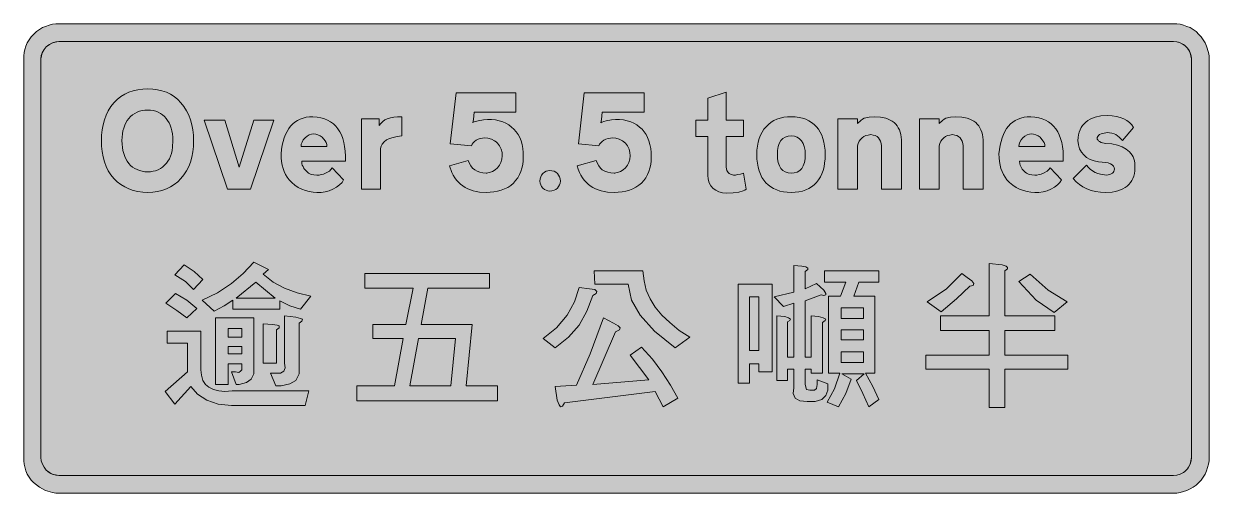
# Model space of a CAD drawing. Header units: metres. Extents: x 17 to 553, y 31 to 243.
import ezdxf

# ---------------------------------------------------------------- set-up
doc = ezdxf.new("R2010")
doc.units = ezdxf.units.M
for name, color, linetype, true_color in [('FILL_BLACK_000000', 7, 'Continuous', 0x000000), ('FILL_WHITE_FFFFFF', 7, 'Continuous', 0xffffff), ('STROKE_BLACK_000000', 7, 'Continuous', 0x000000)]:
    doc.layers.add(name, color=color, linetype=linetype, true_color=true_color)

msp = doc.modelspace()

# ---------------------------------------------------------------- hatches: boundary and pattern name
at = {"layer": 'FILL_BLACK_000000', "true_color": 0x000000}
h = msp.add_hatch(color=7, dxfattribs=at)
h.dxf.hatch_style = 1
h.paths.add_polyline_path([(539.49, 242.92), (540.96, 242.55), (542.49, 241.98), (544.01, 241.42), (545.42, 240.63), (546.71, 239.62), (547.89, 238.38), (548.96, 237.2), (549.92, 235.9), (550.76, 234.5), (551.49, 232.98), (552.32, 230.13), (552.59, 228.68), (552.69, 227.28), (552.69, 47.28), (552.59, 45.75), (552.32, 44.28), (551.49, 41.28), (550.76, 39.76), (549.92, 38.35), (548.96, 37.06), (547.89, 35.88), (546.71, 34.81), (545.42, 33.85), (544.01, 33.01), (542.49, 32.28), (539.49, 31.45), (538.02, 31.18), (536.49, 31.08), (32.49, 31.08), (31.09, 31.18), (29.6, 31.45), (26.49, 32.28), (23.79, 33.85), (21.09, 35.88), (20.02, 37.06), (19.06, 38.35), (18.22, 39.76), (17.49, 41.28), (16.81, 44.28), (16.65, 45.75), (16.59, 47.28), (16.59, 227.28), (16.65, 228.68), (16.81, 230.13), (17.1, 231.58), (17.49, 232.98), (18.22, 234.5), (19.06, 235.9), (20.02, 237.2), (21.09, 238.38), (22.44, 239.62), (23.79, 240.63), (25.14, 241.42), (26.49, 241.98), (28.06, 242.55), (29.6, 242.92), (31.09, 243.12), (32.49, 243.18), (536.49, 243.18), (538.02, 243.12), (539.49, 242.92)])
h.paths.add_polyline_path([(31.09, 234.96), (29.64, 234.55), (28.19, 233.81), (26.79, 232.68), (25.89, 231.55), (24.99, 229.98), (24.58, 228.63), (24.39, 227.28), (24.39, 47.28), (24.55, 45.71), (25.03, 44.2), (25.78, 42.81), (26.79, 41.58), (28.14, 40.45), (28.81, 40.06), (29.49, 39.78), (30.99, 39.37), (32.49, 39.18), (536.49, 39.18), (538.06, 39.3), (539.56, 39.7), (540.96, 40.45), (541.6, 40.96), (542.19, 41.58), (542.81, 42.13), (543.31, 42.82), (543.99, 44.28), (544.4, 45.78), (544.59, 47.28), (544.59, 227.28), (544.47, 228.67), (544.06, 230.09), (543.32, 231.46), (542.81, 232.09), (542.19, 232.68), (541.6, 233.3), (540.96, 233.81), (539.56, 234.55), (538.06, 234.96), (536.49, 235.08), (32.49, 235.08), (31.09, 234.96)], flags=16)
h = msp.add_hatch(color=7, dxfattribs=at)
h.dxf.hatch_style = 1
h.paths.add_polyline_path([(77.06, 213.39), (79.12, 212.89), (81.09, 212.2), (82.94, 211.32), (84.67, 210.24), (86.26, 208.96), (87.69, 207.48), (89.05, 205.72), (90.23, 203.84), (91.21, 201.83), (92, 199.72), (92.61, 197.5), (93.05, 195.2), (93.31, 192.83), (93.39, 190.38), (93.31, 187.75), (93.05, 185.26), (92.61, 182.91), (92, 180.7), (91.21, 178.64), (90.23, 176.71), (89.05, 174.93), (87.69, 173.28), (86.26, 171.8), (84.67, 170.52), (82.94, 169.44), (81.09, 168.55), (79.12, 167.87), (77.06, 167.37), (74.91, 167.08), (72.69, 166.98), (70.38, 167.08), (68.19, 167.37), (66.11, 167.87), (64.14, 168.55), (62.28, 169.44), (60.54, 170.52), (58.91, 171.8), (57.39, 173.28), (56.03, 174.94), (54.85, 176.75), (53.87, 178.72), (53.08, 180.82), (52.47, 183.04), (52.03, 185.39), (51.77, 187.84), (51.69, 190.38), (51.77, 192.83), (52.03, 195.2), (52.47, 197.5), (53.08, 199.72), (53.87, 201.83), (54.85, 203.84), (56.03, 205.72), (57.39, 207.48), (58.91, 208.96), (60.54, 210.24), (62.28, 211.32), (64.14, 212.2), (66.11, 212.89), (68.19, 213.39), (70.38, 213.68), (72.69, 213.78), (74.91, 213.68), (77.06, 213.39)])
h.paths.add_polyline_path([(83.88, 193.38), (83.63, 194.77), (83.28, 196.08), (82.84, 197.3), (82.3, 198.44), (81.68, 199.48), (80.98, 200.43), (80.19, 201.28), (79.33, 202.03), (78.39, 202.67), (77.38, 203.2), (76.3, 203.63), (75.16, 203.93), (73.96, 204.12), (72.69, 204.18), (71.37, 204.12), (70.12, 203.93), (68.94, 203.63), (67.82, 203.2), (66.79, 202.67), (65.82, 202.03), (64.94, 201.28), (64.14, 200.43), (63.42, 199.48), (62.79, 198.44), (62.25, 197.3), (61.81, 196.08), (61.45, 194.77), (61.2, 193.38), (61.04, 191.92), (60.99, 190.38), (61.04, 188.79), (61.2, 187.28), (61.45, 185.85), (61.81, 184.51), (62.25, 183.25), (62.79, 182.1), (63.42, 181.03), (64.14, 180.07), (64.94, 179.2), (65.82, 178.45), (66.79, 177.8), (67.82, 177.26), (68.94, 176.84), (70.12, 176.53), (71.37, 176.34), (72.69, 176.28), (73.91, 176.34), (75.1, 176.51), (76.24, 176.8), (77.34, 177.22), (78.38, 177.76), (79.36, 178.43), (80.26, 179.24), (81.09, 180.18), (81.82, 181.14), (82.44, 182.2), (82.96, 183.35), (83.38, 184.6), (83.69, 185.94), (83.92, 187.35), (84.09, 190.38), (84.04, 191.92), (83.88, 193.38)], flags=16)
h = msp.add_hatch(color=7, dxfattribs=at)
h.dxf.hatch_style = 1
h.paths.add_polyline_path([(227.21, 175.93), (228.59, 176.43), (229.81, 177.17), (230.87, 178.12), (231.72, 179.25), (232.36, 180.53), (232.75, 181.95), (232.89, 183.48), (232.95, 184.27), (232.9, 185.05), (232.52, 186.55), (231.79, 187.95), (230.79, 189.18), (230.19, 189.8), (229.52, 190.31), (228.05, 191.05), (226.53, 191.46), (225.09, 191.58), (224.07, 191.51), (223.06, 191.31), (222.08, 190.99), (221.19, 190.57), (220.41, 190.04), (219.77, 189.43), (219.32, 188.74), (219.09, 187.98), (209.49, 188.88), (212.19, 211.98), (239.19, 211.98), (239.19, 203.28), (220.29, 203.28), (219.99, 199.98), (219.69, 198.48), (219.81, 198.7), (220.21, 198.93), (222.09, 199.38), (224.53, 199.79), (226.29, 199.98), (228.16, 199.91), (229.94, 199.7), (231.62, 199.35), (233.19, 198.85), (234.65, 198.22), (235.99, 197.45), (237.21, 196.53), (238.29, 195.48), (239.33, 194.4), (240.21, 193.17), (240.94, 191.81), (241.51, 190.3), (241.95, 188.66), (242.26, 186.87), (242.43, 184.95), (242.49, 182.88), (242.42, 181.21), (242.21, 179.58), (241.86, 177.99), (241.36, 176.47), (240.73, 175.01), (239.96, 173.64), (239.04, 172.36), (237.99, 171.18), (236.8, 170.14), (235.48, 169.26), (234.05, 168.53), (232.51, 167.95), (230.9, 167.52), (229.21, 167.21), (227.47, 167.04), (225.69, 166.98), (222.66, 167.15), (221.23, 167.38), (219.88, 167.69), (218.59, 168.11), (217.38, 168.63), (216.24, 169.25), (215.19, 169.98), (214.12, 170.71), (213.16, 171.55), (212.29, 172.51), (211.52, 173.58), (210.82, 174.76), (210.21, 176.05), (209.19, 178.98), (217.59, 181.38), (218.1, 180.09), (218.75, 178.94), (219.57, 177.96), (220.59, 177.18), (221.6, 176.57), (222.8, 176.09), (224.18, 175.79), (225.69, 175.68), (227.21, 175.93)])
h = msp.add_hatch(color=7, dxfattribs=at)
h.dxf.hatch_style = 1
h.paths.add_polyline_path([(285.11, 175.93), (286.49, 176.43), (287.71, 177.17), (288.77, 178.12), (289.62, 179.25), (290.26, 180.53), (290.65, 181.95), (290.79, 183.48), (290.67, 185.05), (290.3, 186.55), (289.65, 187.95), (288.69, 189.18), (287.29, 190.31), (285.84, 191.05), (284.39, 191.46), (282.99, 191.58), (281.88, 191.51), (280.82, 191.31), (279.84, 190.99), (278.94, 190.57), (278.16, 190.04), (277.51, 189.43), (277.01, 188.74), (276.69, 187.98), (267.39, 188.88), (270.09, 211.98), (297.09, 211.98), (297.09, 203.28), (278.19, 203.28), (277.89, 199.98), (277.59, 198.48), (277.89, 198.74), (278.19, 198.78), (278.87, 199.08), (279.99, 199.38), (282.31, 199.79), (284.19, 199.98), (286.06, 199.91), (287.84, 199.7), (289.52, 199.35), (291.09, 198.85), (292.55, 198.22), (293.89, 197.45), (295.11, 196.53), (296.19, 195.48), (297.15, 194.4), (297.99, 193.17), (298.71, 191.81), (299.3, 190.3), (299.77, 188.66), (300.11, 186.87), (300.32, 184.95), (300.39, 182.88), (300.32, 181.21), (300.11, 179.58), (299.76, 177.99), (299.27, 176.47), (298.63, 175.01), (297.86, 173.64), (296.94, 172.36), (295.89, 171.18), (294.71, 170.22), (293.42, 169.38), (292.02, 168.66), (290.53, 168.07), (288.93, 167.6), (287.24, 167.26), (285.46, 167.05), (283.59, 166.98), (280.55, 167.15), (279.12, 167.38), (277.74, 167.69), (276.42, 168.11), (275.15, 168.63), (273.94, 169.25), (272.79, 169.98), (271.81, 170.71), (270.88, 171.55), (270.02, 172.51), (269.23, 173.58), (268.5, 174.76), (267.85, 176.05), (267.28, 177.46), (266.79, 178.98), (275.49, 181.38), (276, 180.09), (276.62, 178.94), (277.35, 177.96), (278.19, 177.18), (279.37, 176.57), (280.66, 176.09), (282.07, 175.79), (283.59, 175.68), (285.11, 175.93)])
h = msp.add_hatch(color=7, dxfattribs=at)
h.dxf.hatch_style = 1
h.paths.add_polyline_path([(342.09, 199.68), (342.09, 192.18), (334.29, 192.18), (334.29, 178.38), (334.35, 177.58), (334.51, 176.95), (334.8, 176.44), (335.19, 175.98), (335.65, 175.58), (336.17, 175.27), (337.59, 174.78), (338.49, 174.82), (339.39, 175.08), (340.74, 175.27), (342.09, 175.68), (343.29, 168.48), (342.66, 168.06), (341.88, 167.69), (339.92, 167.13), (337.38, 166.79), (334.29, 166.68), (332.55, 166.84), (330.95, 167.28), (329.52, 167.95), (328.29, 168.78), (327.28, 169.97), (326.53, 171.33), (326.05, 172.91), (325.89, 174.78), (325.89, 192.18), (320.49, 192.18), (320.49, 199.68), (325.89, 199.68), (325.89, 209.58), (334.29, 212.28), (334.29, 199.68), (342.09, 199.68)])
h = msp.add_hatch(color=7, dxfattribs=at)
h.dxf.hatch_style = 1
h.paths.add_polyline_path([(98.19, 199.68), (107.49, 199.68), (114.09, 178.38), (120.69, 199.68), (129.69, 199.68), (119.19, 168.48), (114.09, 168.48), (108.69, 168.48), (98.19, 199.68)])
h = msp.add_hatch(color=7, dxfattribs=at)
h.dxf.hatch_style = 1
h.paths.add_polyline_path([(142.36, 179.88), (142.54, 179.31), (142.89, 178.68), (143.17, 178.06), (143.53, 177.52), (144.39, 176.58), (144.87, 176.07), (145.39, 175.67), (146.56, 175.12), (147.85, 174.85), (149.19, 174.78), (150.14, 174.84), (151.14, 175), (152.14, 175.29), (153.09, 175.68), (154.81, 176.65), (155.54, 177.28), (156.09, 178.08), (161.19, 172.68), (160.52, 171.52), (159.46, 170.35), (158.07, 169.3), (156.39, 168.48), (154.72, 167.7), (152.9, 167.17), (151.03, 166.92), (149.19, 166.98), (147.44, 167.09), (145.74, 167.39), (144.04, 167.87), (142.29, 168.48), (140.72, 169.26), (139.21, 170.24), (137.82, 171.39), (136.59, 172.68), (135.75, 173.85), (135.01, 175.1), (134.4, 176.43), (133.89, 177.85), (133.5, 179.36), (133.22, 180.95), (133.05, 182.62), (132.99, 184.38), (133.2, 186.4), (133.51, 188.29), (133.91, 190.05), (134.4, 191.69), (134.98, 193.2), (135.65, 194.57), (136.41, 195.82), (137.26, 196.94), (138.21, 197.93), (139.25, 198.79), (140.38, 199.52), (141.6, 200.12), (142.91, 200.58), (144.31, 200.91), (145.8, 201.11), (147.39, 201.18), (149.24, 201), (150.96, 200.67), (152.56, 200.21), (154.03, 199.6), (155.38, 198.85), (156.6, 197.96), (157.7, 196.92), (158.68, 195.74), (159.53, 194.42), (160.26, 192.95), (160.87, 191.34), (161.35, 189.58), (161.72, 187.67), (161.96, 185.62), (162.09, 183.42), (162.09, 181.08), (142.29, 181.08), (142.36, 179.88)])
h.paths.add_polyline_path([(153.69, 188.28), (153.69, 188.58), (153.36, 189.48), (152.87, 190.34), (151.59, 191.88), (150.64, 192.49), (149.64, 192.97), (148.64, 193.27), (147.69, 193.38), (146.74, 193.27), (145.74, 192.93), (144.74, 192.37), (143.79, 191.58), (143, 190.68), (142.44, 189.74), (142.1, 188.75), (141.99, 187.68), (153.69, 187.68), (153.69, 188.28)], flags=16)
h = msp.add_hatch(color=7, dxfattribs=at)
h.dxf.hatch_style = 1
h.paths.add_polyline_path([(169.29, 200.28), (177.39, 200.28), (177.39, 197.28), (178.12, 198.17), (178.96, 199), (179.92, 199.73), (180.99, 200.28), (182.4, 200.67), (183.95, 200.95), (185.67, 201.12), (187.59, 201.18), (187.59, 192.48), (185.46, 192.2), (183.58, 191.8), (181.98, 191.3), (180.69, 190.68), (179.51, 189.78), (178.66, 188.84), (178.16, 187.85), (177.99, 186.78), (177.99, 168.48), (169.29, 168.48), (169.29, 200.28)])
h = msp.add_hatch(color=7, dxfattribs=at)
h.dxf.hatch_style = 1
h.paths.add_polyline_path([(378.76, 180.25), (378.47, 178.51), (378.05, 176.88), (377.51, 175.36), (376.84, 173.95), (376.03, 172.66), (375.09, 171.48), (374.02, 170.43), (372.84, 169.51), (371.56, 168.74), (370.18, 168.1), (368.69, 167.61), (367.12, 167.26), (365.45, 167.05), (363.69, 166.98), (361.88, 167.05), (360.18, 167.26), (358.57, 167.61), (357.08, 168.09), (355.68, 168.71), (354.4, 169.46), (353.23, 170.35), (352.18, 171.37), (351.24, 172.52), (350.42, 173.79), (349.71, 175.2), (349.14, 176.73), (348.68, 178.38), (348.35, 180.16), (348.16, 182.06), (348.09, 184.08), (348.16, 186.05), (348.37, 187.9), (348.71, 189.65), (349.18, 191.28), (349.77, 192.8), (350.49, 194.2), (351.33, 195.5), (352.29, 196.68), (353.36, 197.73), (354.54, 198.65), (355.82, 199.42), (357.2, 200.05), (358.69, 200.55), (360.26, 200.9), (361.93, 201.11), (363.69, 201.18), (365.49, 201.11), (367.19, 200.89), (368.78, 200.53), (370.26, 200.03), (371.63, 199.39), (372.88, 198.62), (374.02, 197.71), (375.05, 196.68), (375.96, 195.52), (376.76, 194.24), (377.44, 192.83), (377.99, 191.31), (378.43, 189.67), (378.74, 187.92), (378.93, 186.05), (378.99, 184.08), (378.93, 182.11), (378.76, 180.25)])
h.paths.add_polyline_path([(369.55, 187.67), (369.02, 189.11), (368.3, 190.3), (367.4, 191.25), (366.32, 191.93), (365.08, 192.34), (363.69, 192.48), (362.22, 192.36), (360.95, 191.99), (359.85, 191.34), (358.89, 190.38), (358.15, 189.14), (357.69, 187.68), (357.46, 185.99), (357.39, 184.08), (357.49, 182.17), (357.78, 180.49), (358.28, 179.05), (358.96, 177.85), (359.85, 176.91), (360.93, 176.23), (362.21, 175.82), (363.69, 175.68), (365.03, 175.8), (366.31, 176.17), (367.49, 176.82), (368.49, 177.78), (369.1, 179.02), (369.58, 180.48), (369.88, 182.17), (369.99, 184.08), (369.88, 185.99), (369.55, 187.67)], flags=16)
h = msp.add_hatch(color=7, dxfattribs=at)
h.dxf.hatch_style = 1
h.paths.add_polyline_path([(404.49, 168.48), (404.49, 186.78), (404.49, 187.08), (404.49, 187.68), (404.49, 187.98), (404.32, 189.13), (404.04, 190.13), (403.63, 190.96), (403.1, 191.65), (402.45, 192.2), (401.66, 192.62), (400.75, 192.91), (399.69, 193.08), (398.51, 192.91), (397.44, 192.62), (396.5, 192.2), (395.68, 191.65), (394.98, 190.96), (394.42, 190.13), (393.98, 189.13), (393.69, 187.98), (393.69, 187.68), (393.69, 168.48), (384.69, 168.48), (384.69, 200.28), (393.69, 200.28), (393.69, 198.18), (395.08, 199.49), (395.84, 200.08), (396.69, 200.58), (398.83, 200.99), (401.19, 201.18), (403.95, 201.01), (406.36, 200.51), (407.44, 200.13), (408.43, 199.68), (409.34, 199.14), (410.15, 198.52), (410.88, 197.82), (411.52, 197.03), (412.08, 196.17), (412.54, 195.23), (412.91, 194.21), (413.2, 193.11), (413.49, 190.68), (413.49, 190.38), (413.49, 190.08), (413.49, 168.48), (404.49, 168.48)])
h = msp.add_hatch(color=7, dxfattribs=at)
h.dxf.hatch_style = 1
h.paths.add_polyline_path([(441.39, 168.48), (441.39, 186.78), (441.39, 187.08), (441.39, 187.68), (441.39, 187.98), (441.22, 189.13), (440.94, 190.13), (440.53, 190.96), (440, 191.65), (439.35, 192.2), (438.56, 192.62), (437.65, 192.91), (436.59, 193.08), (435.41, 192.91), (434.34, 192.62), (433.4, 192.2), (432.58, 191.65), (431.88, 190.96), (431.32, 190.13), (430.88, 189.13), (430.59, 187.98), (430.59, 187.68), (430.59, 168.48), (421.59, 168.48), (421.59, 200.28), (430.59, 200.28), (430.59, 198.18), (431.98, 199.49), (432.74, 200.08), (433.59, 200.58), (435.73, 200.99), (438.09, 201.18), (440.85, 201.01), (443.26, 200.51), (444.34, 200.13), (445.33, 199.68), (446.24, 199.14), (447.05, 198.52), (447.78, 197.82), (448.42, 197.03), (448.98, 196.17), (449.44, 195.23), (449.81, 194.21), (450.1, 193.11), (450.39, 190.68), (450.39, 190.38), (450.39, 190.08), (450.39, 168.48), (441.39, 168.48)])
h = msp.add_hatch(color=7, dxfattribs=at)
h.dxf.hatch_style = 1
h.paths.add_polyline_path([(466.97, 179.88), (467.14, 179.31), (467.49, 178.68), (467.77, 178.06), (468.13, 177.52), (468.99, 176.58), (469.47, 176.07), (469.99, 175.67), (471.17, 175.12), (472.45, 174.85), (473.79, 174.78), (474.74, 174.84), (475.74, 175), (476.74, 175.29), (477.69, 175.68), (479.42, 176.65), (480.14, 177.28), (480.69, 178.08), (485.79, 172.68), (485.12, 171.52), (484.06, 170.35), (482.67, 169.3), (480.99, 168.48), (479.32, 167.7), (477.5, 167.17), (475.63, 166.92), (473.79, 166.98), (472.04, 167.09), (470.34, 167.39), (468.64, 167.87), (466.89, 168.48), (465.32, 169.26), (463.82, 170.24), (462.42, 171.39), (461.19, 172.68), (460.35, 173.85), (459.61, 175.1), (459, 176.43), (458.49, 177.85), (458.1, 179.36), (457.82, 180.95), (457.65, 182.62), (457.59, 184.38), (457.8, 186.4), (458.11, 188.29), (458.51, 190.05), (459, 191.69), (459.58, 193.2), (460.25, 194.57), (461.01, 195.82), (461.87, 196.94), (462.81, 197.93), (463.85, 198.79), (464.98, 199.52), (466.2, 200.12), (467.51, 200.58), (468.91, 200.91), (470.4, 201.11), (471.99, 201.18), (473.84, 201), (475.56, 200.67), (477.16, 200.21), (478.63, 199.6), (479.98, 198.85), (481.2, 197.96), (482.3, 196.92), (483.28, 195.74), (484.13, 194.42), (484.86, 192.95), (485.47, 191.34), (485.95, 189.58), (486.32, 187.67), (486.56, 185.62), (486.69, 183.42), (486.69, 181.08), (466.89, 181.08), (466.97, 179.88)])
h.paths.add_polyline_path([(478.29, 188.28), (478.29, 188.58), (477.96, 189.48), (477.46, 190.34), (476.19, 191.88), (475.24, 192.49), (474.24, 192.97), (473.24, 193.27), (472.29, 193.38), (471.34, 193.27), (470.34, 192.93), (469.34, 192.37), (468.39, 191.58), (467.6, 190.68), (467.04, 189.74), (466.7, 188.75), (466.59, 187.68), (478.29, 187.68), (478.29, 188.28)], flags=16)
h = msp.add_hatch(color=7, dxfattribs=at)
h.dxf.hatch_style = 1
h.paths.add_polyline_path([(519.03, 176.77), (518.86, 175.54), (518.57, 174.38), (518.17, 173.31), (517.66, 172.32), (517.05, 171.4), (516.34, 170.58), (515.53, 169.83), (514.62, 169.17), (513.63, 168.59), (512.54, 168.1), (511.37, 167.7), (510.12, 167.39), (508.78, 167.16), (505.89, 166.98), (503.5, 167.08), (501.27, 167.37), (499.21, 167.87), (497.3, 168.55), (495.55, 169.44), (493.95, 170.52), (492.5, 171.8), (491.19, 173.28), (497.19, 179.28), (498.09, 178.26), (499.03, 177.4), (501.09, 175.98), (502.27, 175.58), (503.53, 175.27), (506.19, 174.78), (507.76, 175.12), (508.38, 175.33), (508.89, 175.68), (509.28, 176), (509.57, 176.47), (509.73, 176.99), (509.79, 177.48), (509.68, 178.22), (509.34, 178.88), (508.78, 179.45), (507.99, 179.92), (506.98, 180.29), (505.74, 180.56), (504.28, 180.72), (502.59, 180.78), (500.57, 181.23), (498.77, 181.9), (497.22, 182.79), (495.92, 183.89), (494.86, 185.21), (494.07, 186.73), (493.54, 188.45), (493.29, 190.38), (493.4, 191.74), (493.6, 193.01), (493.9, 194.19), (494.3, 195.28), (494.8, 196.29), (495.4, 197.2), (496.1, 198.03), (496.89, 198.78), (497.78, 199.44), (498.77, 200.02), (499.86, 200.51), (501.05, 200.93), (503.72, 201.51), (506.79, 201.78), (508.84, 201.6), (510.73, 201.27), (512.44, 200.81), (513.99, 200.2), (515.37, 199.46), (516.58, 198.57), (517.62, 197.55), (518.49, 196.38), (513.39, 190.38), (512, 191.95), (511.24, 192.57), (510.39, 193.08), (509.61, 193.47), (508.67, 193.75), (507.61, 193.92), (506.49, 193.98), (504.52, 193.64), (503.75, 193.39), (503.12, 193.08), (502.62, 192.71), (502.27, 192.29), (502.06, 191.81), (501.99, 191.28), (502.03, 190.98), (502.29, 190.68), (502.33, 190.53), (502.59, 190.38), (502.69, 190.15), (502.97, 189.93), (503.79, 189.48), (505.74, 189.07), (508.59, 188.88), (511.12, 188.32), (513.31, 187.53), (515.16, 186.52), (516.65, 185.28), (517.27, 184.58), (517.8, 183.82), (518.24, 183), (518.59, 182.13), (518.85, 181.2), (519.02, 180.22), (519.09, 178.08), (519.03, 176.77)])
h = msp.add_hatch(color=7, dxfattribs=at)
h.dxf.hatch_style = 1
h.paths.add_polyline_path([(259.19, 171.2), (258.92, 170.36), (258.48, 169.6), (257.9, 168.93), (257.2, 168.37), (256.38, 167.95), (255.47, 167.67), (254.49, 167.58), (253.61, 167.67), (252.77, 167.95), (252.01, 168.37), (251.34, 168.93), (250.78, 169.6), (250.36, 170.36), (250.08, 171.2), (249.99, 172.08), (250.08, 173.06), (250.36, 173.97), (250.78, 174.79), (251.34, 175.49), (252.01, 176.07), (252.77, 176.51), (253.61, 176.78), (254.49, 176.88), (255.47, 176.78), (256.38, 176.51), (257.2, 176.07), (257.9, 175.49), (258.48, 174.79), (258.92, 173.97), (259.19, 173.06), (259.29, 172.08), (259.19, 171.2)])
h = msp.add_hatch(color=7, dxfattribs=at)
h.dxf.hatch_style = 1
h.paths.add_polyline_path([(93.69, 131.28), (97.59, 127.68), (93.39, 123.18), (89.79, 126.78), (84.99, 129.78), (89.19, 134.28), (93.69, 131.28)])
h = msp.add_hatch(color=7, dxfattribs=at)
h.dxf.hatch_style = 1
h.paths.add_polyline_path([(129.39, 126.48), (134.49, 123.78), (140.19, 121.68), (146.49, 120.18), (141.69, 114.18), (136.89, 115.68), (132.39, 118.08), (132.39, 114.18), (111.09, 114.18), (111.09, 118.38), (107.19, 115.68), (102.69, 113.28), (97.29, 118.38), (104.19, 121.68), (110.49, 125.88), (115.89, 130.38), (120.69, 135.48), (127.29, 132.18), (124.89, 130.08), (129.39, 126.48)])
h.paths.add_polyline_path([(112.59, 119.28), (130.29, 119.28), (121.59, 126.48), (112.59, 119.28)], flags=16)
h = msp.add_hatch(color=7, dxfattribs=at)
h.dxf.hatch_style = 1
h.paths.add_polyline_path([(453.09, 134.88), (459.09, 134.28), (460.89, 133.68), (461.49, 133.08), (461.49, 132.48), (460.29, 131.58), (460.29, 111.18), (482.79, 111.18), (482.79, 104.58), (460.29, 104.58), (460.29, 93.48), (488.79, 93.48), (488.79, 87.18), (460.29, 87.18), (460.29, 69.78), (453.09, 69.78), (453.09, 87.18), (424.59, 87.18), (424.59, 93.48), (453.09, 93.48), (453.09, 104.58), (431.19, 104.58), (431.19, 111.18), (453.09, 111.18), (453.09, 134.88)])
h = msp.add_hatch(color=7, dxfattribs=at)
h.dxf.hatch_style = 1
h.paths.add_polyline_path([(227.19, 123.78), (199.29, 123.78), (196.29, 107.28), (219.39, 107.28), (216.69, 79.68), (230.79, 79.68), (230.79, 72.78), (167.19, 72.78), (167.19, 79.68), (184.29, 79.68), (188.19, 100.98), (174.39, 100.98), (174.39, 107.28), (189.39, 107.28), (192.69, 123.78), (170.79, 123.78), (170.79, 130.38), (227.19, 130.38), (227.19, 123.78)])
h.paths.add_polyline_path([(211.89, 100.98), (195.09, 100.98), (191.19, 79.68), (209.79, 79.68), (211.89, 100.98)], flags=16)
h = msp.add_hatch(color=7, dxfattribs=at)
h.dxf.hatch_style = 1
h.paths.add_polyline_path([(296.49, 131.58), (297.09, 127.08), (297.99, 122.88), (299.79, 118.98), (302.19, 115.08), (305.19, 111.48), (308.79, 108.18), (312.99, 104.58), (317.79, 101.58), (311.19, 96.78), (301.89, 104.28), (295.29, 111.48), (291.39, 118.38), (289.89, 125.58), (274.89, 125.58), (274.59, 131.58), (296.49, 131.58)])
h = msp.add_hatch(color=7, dxfattribs=at)
h.dxf.hatch_style = 1
h.paths.add_polyline_path([(368.49, 133.68), (370.29, 133.38), (371.19, 132.78), (371.19, 132.18), (369.99, 131.28), (369.99, 123.48), (375.09, 125.88), (378.39, 122.88), (379.29, 121.38), (379.29, 120.78), (378.39, 120.48), (377.19, 120.78), (369.99, 118.08), (369.99, 92.58), (372.69, 92.58), (372.69, 111.18), (375.99, 110.88), (378.09, 110.28), (379.29, 109.68), (378.99, 109.08), (377.79, 108.18), (377.79, 85.38), (372.69, 85.38), (372.69, 87.18), (369.99, 87.18), (369.99, 80.28), (370.59, 77.88), (372.09, 77.58), (372.99, 77.58), (374.19, 77.58), (375.09, 78.48), (375.39, 80.28), (375.39, 82.38), (380.19, 80.58), (380.19, 77.58), (379.29, 75.18), (377.49, 73.38), (374.49, 72.48), (370.89, 72.48), (367.59, 72.78), (365.49, 73.98), (364.59, 76.08), (364.89, 78.78), (364.89, 87.18), (361.89, 87.18), (361.89, 82.08), (357.09, 82.08), (357.09, 111.18), (360.69, 110.88), (362.49, 110.28), (363.39, 109.68), (363.09, 109.08), (361.89, 108.48), (361.89, 92.58), (364.89, 92.58), (364.89, 116.88), (360.09, 115.38), (355.89, 119.88), (364.89, 121.98), (364.89, 133.98), (368.49, 133.68)])
h = msp.add_hatch(color=7, dxfattribs=at)
h.dxf.hatch_style = 1
h.paths.add_polyline_path([(391.89, 120.18), (401.49, 120.18), (401.49, 85.38), (397.29, 85.38), (400.59, 79.38), (403.29, 73.38), (398.79, 70.08), (396.09, 76.08), (393.09, 82.08), (396.69, 85.08), (386.49, 85.08), (390.69, 82.68), (388.29, 76.08), (384.99, 70.08), (379.89, 72.18), (383.19, 78.18), (385.59, 85.38), (380.49, 85.38), (380.49, 120.18), (385.89, 120.18), (388.29, 126.48), (378.69, 126.48), (378.69, 131.58), (403.29, 131.58), (403.29, 126.48), (394.29, 126.48), (391.89, 120.18)])
h.paths.add_polyline_path([(386.19, 100.38), (396.39, 100.38), (396.39, 104.88), (386.19, 104.88), (386.19, 100.38)], flags=16)
h.paths.add_polyline_path([(386.19, 114.78), (386.19, 109.98), (396.39, 109.98), (396.39, 114.78), (386.19, 114.78)], flags=16)
h.paths.add_polyline_path([(396.39, 94.98), (386.19, 94.98), (386.19, 90.18), (396.39, 90.18), (396.39, 94.98)], flags=16)
h = msp.add_hatch(color=7, dxfattribs=at)
h.dxf.hatch_style = 1
h.paths.add_polyline_path([(445.29, 127.08), (446.19, 125.88), (445.89, 124.98), (444.39, 124.68), (438.39, 118.98), (431.49, 112.98), (425.19, 117.48), (433.89, 123.48), (440.79, 130.38), (443.19, 128.58), (445.29, 127.08)])
h = msp.add_hatch(color=7, dxfattribs=at)
h.dxf.hatch_style = 1
h.paths.add_polyline_path([(479.79, 122.88), (488.49, 117.48), (482.49, 112.68), (474.39, 118.38), (466.59, 126.78), (471.69, 130.08), (479.79, 122.88)])
h = msp.add_hatch(color=7, dxfattribs=at)
h.dxf.hatch_style = 1
h.paths.add_polyline_path([(274.89, 123.18), (275.79, 122.28), (275.49, 121.38), (273.99, 120.48), (271.29, 113.28), (267.69, 106.98), (262.89, 101.58), (256.89, 96.78), (251.49, 100.98), (257.49, 105.78), (262.29, 111.48), (265.59, 117.48), (267.69, 124.08), (272.49, 123.48), (274.89, 123.18)])
h = msp.add_hatch(color=7, dxfattribs=at)
h.dxf.hatch_style = 1
h.paths.add_polyline_path([(354.99, 85.98), (348.99, 85.98), (348.99, 89.58), (344.79, 89.58), (344.79, 80.88), (339.69, 80.88), (339.69, 125.58), (354.99, 125.58), (354.99, 85.98)])
h.paths.add_polyline_path([(348.99, 119.88), (344.79, 119.88), (344.79, 95.58), (348.99, 95.58), (348.99, 119.88)], flags=16)
h = msp.add_hatch(color=7, dxfattribs=at)
h.dxf.hatch_style = 1
h.paths.add_polyline_path([(90.39, 118.38), (94.89, 114.48), (90.39, 110.28), (85.89, 113.58), (80.79, 116.88), (85.29, 121.38), (90.39, 118.38)])
h = msp.add_hatch(color=7, dxfattribs=at)
h.dxf.hatch_style = 1
h.paths.add_polyline_path([(120.69, 85.08), (119.49, 82.68), (117.39, 81.18), (114.09, 80.28), (112.59, 80.28), (110.49, 85.98), (112.29, 85.98), (113.79, 85.68), (114.69, 86.28), (115.29, 86.88), (115.29, 88.08), (115.29, 89.58), (108.99, 89.58), (108.99, 80.28), (103.29, 80.28), (103.29, 110.28), (120.69, 110.28), (120.69, 88.08), (120.69, 85.08)])
h.paths.add_polyline_path([(108.99, 97.38), (108.99, 94.08), (115.29, 94.08), (115.29, 97.38), (108.99, 97.38)], flags=16)
h.paths.add_polyline_path([(115.29, 105.48), (108.99, 105.48), (108.99, 101.58), (115.29, 101.58), (115.29, 105.48)], flags=16)
h = msp.add_hatch(color=7, dxfattribs=at)
h.dxf.hatch_style = 1
h.paths.add_polyline_path([(129.09, 107.28), (131.19, 106.98), (132.09, 106.68), (132.09, 105.78), (130.89, 104.88), (130.89, 89.88), (124.89, 89.88), (124.89, 107.58), (129.09, 107.28)])
h = msp.add_hatch(color=7, dxfattribs=at)
h.dxf.hatch_style = 1
h.paths.add_polyline_path([(139.59, 110.58), (141.69, 109.98), (142.59, 109.68), (142.29, 108.78), (141.09, 107.88), (141.09, 88.68), (141.09, 85.08), (139.59, 82.08), (136.89, 80.58), (132.99, 79.68), (130.59, 79.68), (128.19, 85.38), (130.59, 85.38), (132.69, 85.38), (134.19, 86.28), (134.79, 87.78), (134.49, 89.88), (134.49, 111.18), (139.59, 110.58)])
h = msp.add_hatch(color=7, dxfattribs=at)
h.dxf.hatch_style = 1
h.paths.add_polyline_path([(285.39, 106.68), (286.29, 105.78), (285.99, 104.88), (284.19, 103.98), (273.99, 80.28), (299.19, 82.38), (290.79, 93.48), (295.89, 97.08), (300.99, 91.68), (305.19, 85.98), (309.09, 79.98), (312.39, 73.98), (305.79, 70.08), (302.19, 76.98), (261.09, 71.88), (260.19, 70.38), (259.29, 70.08), (258.69, 70.98), (257.79, 73.08), (256.89, 79.38), (266.49, 79.98), (272.79, 94.08), (278.79, 110.28), (283.29, 107.88), (285.39, 106.68)])
h = msp.add_hatch(color=7, dxfattribs=at)
h.dxf.hatch_style = 1
h.paths.add_polyline_path([(96.69, 104.28), (96.69, 86.88), (96.99, 84.48), (97.59, 82.08), (98.79, 80.28), (100.29, 79.08), (102.39, 77.88), (104.79, 77.28), (107.49, 76.98), (110.79, 77.28), (145.59, 77.28), (143.79, 70.68), (110.49, 70.68), (104.49, 71.28), (99.39, 73.08), (95.19, 75.78), (92.19, 79.38), (84.99, 71.28), (80.49, 76.98), (90.69, 85.98), (90.69, 98.88), (81.39, 98.88), (81.39, 104.28), (96.69, 104.28)])
at = {"layer": 'FILL_WHITE_FFFFFF', "true_color": 0xffffff}
h = msp.add_hatch(color=7, dxfattribs=at)
h.dxf.hatch_style = 1
h.paths.add_polyline_path([(536.49, 235.08), (537.99, 235), (538.77, 234.83), (539.49, 234.48), (540.95, 233.8), (541.64, 233.3), (542.19, 232.68), (542.81, 232.17), (543.31, 231.55), (543.71, 230.82), (543.99, 229.98), (544.4, 228.63), (544.59, 227.28), (544.59, 47.28), (544.47, 45.71), (544.06, 44.2), (543.32, 42.81), (542.81, 42.17), (542.19, 41.58), (541.6, 40.96), (540.96, 40.45), (539.56, 39.7), (538.06, 39.3), (536.49, 39.18), (32.49, 39.18), (31.09, 39.3), (29.64, 39.7), (28.19, 40.45), (26.79, 41.58), (25.78, 42.81), (25.03, 44.2), (24.55, 45.71), (24.39, 47.28), (24.39, 227.28), (24.55, 228.82), (25.02, 230.27), (25.77, 231.59), (26.75, 232.75), (27.95, 233.72), (29.33, 234.45), (30.85, 234.92), (32.49, 235.08), (536.49, 235.08)])

# ---------------------------------------------------------------- linework, layer by layer
at = {"layer": 'FILL_BLACK_000000', "lineweight": 0, "true_color": 0x000000}
for points in [[(539.49, 242.92), (540.96, 242.55), (542.49, 241.98), (544.01, 241.42), (545.42, 240.63), (546.71, 239.62), (547.89, 238.38), (548.96, 237.2), (549.92, 235.9), (550.76, 234.5), (551.49, 232.98), (552.32, 230.13), (552.59, 228.68), (552.69, 227.28), (552.69, 47.28), (552.59, 45.75), (552.32, 44.28), (551.49, 41.28), (550.76, 39.76), (549.92, 38.35), (548.96, 37.06), (547.89, 35.88), (546.71, 34.81), (545.42, 33.85), (544.01, 33.01), (542.49, 32.28), (539.49, 31.45), (538.02, 31.18), (536.49, 31.08), (32.49, 31.08), (31.09, 31.18), (29.6, 31.45), (26.49, 32.28), (23.79, 33.85), (21.09, 35.88), (20.02, 37.06), (19.06, 38.35), (18.22, 39.76), (17.49, 41.28), (16.81, 44.28), (16.65, 45.75), (16.59, 47.28), (16.59, 227.28), (16.65, 228.68), (16.81, 230.13), (17.1, 231.58), (17.49, 232.98), (18.22, 234.5), (19.06, 235.9), (20.02, 237.2), (21.09, 238.38), (22.44, 239.62), (23.79, 240.63), (25.14, 241.42), (26.49, 241.98), (28.06, 242.55), (29.6, 242.92), (31.09, 243.12), (32.49, 243.18), (536.49, 243.18), (538.02, 243.12)], [(31.09, 234.96), (29.64, 234.55), (28.19, 233.81), (26.79, 232.68), (25.89, 231.55), (24.99, 229.98), (24.58, 228.63), (24.39, 227.28), (24.39, 47.28), (24.55, 45.71), (25.03, 44.2), (25.78, 42.81), (26.79, 41.58), (28.14, 40.45), (28.81, 40.06), (29.49, 39.78), (30.99, 39.37), (32.49, 39.18), (536.49, 39.18), (538.06, 39.3), (539.56, 39.7), (540.96, 40.45), (541.6, 40.96), (542.19, 41.58), (542.81, 42.13), (543.31, 42.82), (543.99, 44.28), (544.4, 45.78), (544.59, 47.28), (544.59, 227.28), (544.47, 228.67), (544.06, 230.09), (543.32, 231.46), (542.81, 232.09), (542.19, 232.68), (541.6, 233.3), (540.96, 233.81), (539.56, 234.55), (538.06, 234.96), (536.49, 235.08), (32.49, 235.08)], [(77.06, 213.39), (79.12, 212.89), (81.09, 212.2), (82.94, 211.32), (84.67, 210.24), (86.26, 208.96), (87.69, 207.48), (89.05, 205.72), (90.23, 203.84), (91.21, 201.83), (92, 199.72), (92.61, 197.5), (93.05, 195.2), (93.31, 192.83), (93.39, 190.38), (93.31, 187.75), (93.05, 185.26), (92.61, 182.91), (92, 180.7), (91.21, 178.64), (90.23, 176.71), (89.05, 174.93), (87.69, 173.28), (86.26, 171.8), (84.67, 170.52), (82.94, 169.44), (81.09, 168.55), (79.12, 167.87), (77.06, 167.37), (74.91, 167.08), (72.69, 166.98), (70.38, 167.08), (68.19, 167.37), (66.11, 167.87), (64.14, 168.55), (62.28, 169.44), (60.54, 170.52), (58.91, 171.8), (57.39, 173.28), (56.03, 174.94), (54.85, 176.75), (53.87, 178.72), (53.08, 180.82), (52.47, 183.04), (52.03, 185.39), (51.77, 187.84), (51.69, 190.38), (51.77, 192.83), (52.03, 195.2), (52.47, 197.5), (53.08, 199.72), (53.87, 201.83), (54.85, 203.84), (56.03, 205.72), (57.39, 207.48), (58.91, 208.96), (60.54, 210.24), (62.28, 211.32), (64.14, 212.2), (66.11, 212.89), (68.19, 213.39), (70.38, 213.68), (72.69, 213.78), (74.91, 213.68)], [(227.21, 175.93), (228.59, 176.43), (229.81, 177.17), (230.87, 178.12), (231.72, 179.25), (232.36, 180.53), (232.75, 181.95), (232.89, 183.48), (232.95, 184.27), (232.9, 185.05), (232.52, 186.55), (231.79, 187.95), (230.79, 189.18), (230.19, 189.8), (229.52, 190.31), (228.05, 191.05), (226.53, 191.46), (225.09, 191.58), (224.07, 191.51), (223.06, 191.31), (222.08, 190.99), (221.19, 190.57), (220.41, 190.04), (219.77, 189.43), (219.32, 188.74), (219.09, 187.98), (209.49, 188.88), (212.19, 211.98), (239.19, 211.98), (239.19, 203.28), (220.29, 203.28), (219.99, 199.98), (219.69, 198.48), (219.81, 198.7), (220.21, 198.93), (222.09, 199.38), (224.53, 199.79), (226.29, 199.98), (228.16, 199.91), (229.94, 199.7), (231.62, 199.35), (233.19, 198.85), (234.65, 198.22), (235.99, 197.45), (237.21, 196.53), (238.29, 195.48), (239.33, 194.4), (240.21, 193.17), (240.94, 191.81), (241.51, 190.3), (241.95, 188.66), (242.26, 186.87), (242.43, 184.95), (242.49, 182.88), (242.42, 181.21), (242.21, 179.58), (241.86, 177.99), (241.36, 176.47), (240.73, 175.01), (239.96, 173.64), (239.04, 172.36), (237.99, 171.18), (236.8, 170.14), (235.48, 169.26), (234.05, 168.53), (232.51, 167.95), (230.9, 167.52), (229.21, 167.21), (227.47, 167.04), (225.69, 166.98), (222.66, 167.15), (221.23, 167.38), (219.88, 167.69), (218.59, 168.11), (217.38, 168.63), (216.24, 169.25), (215.19, 169.98), (214.12, 170.71), (213.16, 171.55), (212.29, 172.51), (211.52, 173.58), (210.82, 174.76), (210.21, 176.05), (209.19, 178.98), (217.59, 181.38), (218.1, 180.09), (218.75, 178.94), (219.57, 177.96), (220.59, 177.18), (221.6, 176.57), (222.8, 176.09), (224.18, 175.79), (225.69, 175.68)], [(285.11, 175.93), (286.49, 176.43), (287.71, 177.17), (288.77, 178.12), (289.62, 179.25), (290.26, 180.53), (290.65, 181.95), (290.79, 183.48), (290.67, 185.05), (290.3, 186.55), (289.65, 187.95), (288.69, 189.18), (287.29, 190.31), (285.84, 191.05), (284.39, 191.46), (282.99, 191.58), (281.88, 191.51), (280.82, 191.31), (279.84, 190.99), (278.94, 190.57), (278.16, 190.04), (277.51, 189.43), (277.01, 188.74), (276.69, 187.98), (267.39, 188.88), (270.09, 211.98), (297.09, 211.98), (297.09, 203.28), (278.19, 203.28), (277.89, 199.98), (277.59, 198.48), (277.89, 198.74), (278.19, 198.78), (278.87, 199.08), (279.99, 199.38), (282.31, 199.79), (284.19, 199.98), (286.06, 199.91), (287.84, 199.7), (289.52, 199.35), (291.09, 198.85), (292.55, 198.22), (293.89, 197.45), (295.11, 196.53), (296.19, 195.48), (297.15, 194.4), (297.99, 193.17), (298.71, 191.81), (299.3, 190.3), (299.77, 188.66), (300.11, 186.87), (300.32, 184.95), (300.39, 182.88), (300.32, 181.21), (300.11, 179.58), (299.76, 177.99), (299.27, 176.47), (298.63, 175.01), (297.86, 173.64), (296.94, 172.36), (295.89, 171.18), (294.71, 170.22), (293.42, 169.38), (292.02, 168.66), (290.53, 168.07), (288.93, 167.6), (287.24, 167.26), (285.46, 167.05), (283.59, 166.98), (280.55, 167.15), (279.12, 167.38), (277.74, 167.69), (276.42, 168.11), (275.15, 168.63), (273.94, 169.25), (272.79, 169.98), (271.81, 170.71), (270.88, 171.55), (270.02, 172.51), (269.23, 173.58), (268.5, 174.76), (267.85, 176.05), (267.28, 177.46), (266.79, 178.98), (275.49, 181.38), (276, 180.09), (276.62, 178.94), (277.35, 177.96), (278.19, 177.18), (279.37, 176.57), (280.66, 176.09), (282.07, 175.79), (283.59, 175.68)], [(342.09, 199.68), (342.09, 192.18), (334.29, 192.18), (334.29, 178.38), (334.35, 177.58), (334.51, 176.95), (334.8, 176.44), (335.19, 175.98), (335.65, 175.58), (336.17, 175.27), (337.59, 174.78), (338.49, 174.82), (339.39, 175.08), (340.74, 175.27), (342.09, 175.68), (343.29, 168.48), (342.66, 168.06), (341.88, 167.69), (339.92, 167.13), (337.38, 166.79), (334.29, 166.68), (332.55, 166.84), (330.95, 167.28), (329.52, 167.95), (328.29, 168.78), (327.28, 169.97), (326.53, 171.33), (326.05, 172.91), (325.89, 174.78), (325.89, 192.18), (320.49, 192.18), (320.49, 199.68), (325.89, 199.68), (325.89, 209.58), (334.29, 212.28), (334.29, 199.68)], [(83.88, 193.38), (83.63, 194.77), (83.28, 196.08), (82.84, 197.3), (82.3, 198.44), (81.68, 199.48), (80.98, 200.43), (80.19, 201.28), (79.33, 202.03), (78.39, 202.67), (77.38, 203.2), (76.3, 203.63), (75.16, 203.93), (73.96, 204.12), (72.69, 204.18), (71.37, 204.12), (70.12, 203.93), (68.94, 203.63), (67.82, 203.2), (66.79, 202.67), (65.82, 202.03), (64.94, 201.28), (64.14, 200.43), (63.42, 199.48), (62.79, 198.44), (62.25, 197.3), (61.81, 196.08), (61.45, 194.77), (61.2, 193.38), (61.04, 191.92), (60.99, 190.38), (61.04, 188.79), (61.2, 187.28), (61.45, 185.85), (61.81, 184.51), (62.25, 183.25), (62.79, 182.1), (63.42, 181.03), (64.14, 180.07), (64.94, 179.2), (65.82, 178.45), (66.79, 177.8), (67.82, 177.26), (68.94, 176.84), (70.12, 176.53), (71.37, 176.34), (72.69, 176.28), (73.91, 176.34), (75.1, 176.51), (76.24, 176.8), (77.34, 177.22), (78.38, 177.76), (79.36, 178.43), (80.26, 179.24), (81.09, 180.18), (81.82, 181.14), (82.44, 182.2), (82.96, 183.35), (83.38, 184.6), (83.69, 185.94), (83.92, 187.35), (84.09, 190.38), (84.04, 191.92)], [(98.19, 199.68), (107.49, 199.68), (114.09, 178.38), (120.69, 199.68), (129.69, 199.68), (119.19, 168.48), (114.09, 168.48), (108.69, 168.48)], [(142.36, 179.88), (142.54, 179.31), (142.89, 178.68), (143.17, 178.06), (143.53, 177.52), (144.39, 176.58), (144.87, 176.07), (145.39, 175.67), (146.56, 175.12), (147.85, 174.85), (149.19, 174.78), (150.14, 174.84), (151.14, 175), (152.14, 175.29), (153.09, 175.68), (154.81, 176.65), (155.54, 177.28), (156.09, 178.08), (161.19, 172.68), (160.52, 171.52), (159.46, 170.35), (158.07, 169.3), (156.39, 168.48), (154.72, 167.7), (152.9, 167.17), (151.03, 166.92), (149.19, 166.98), (147.44, 167.09), (145.74, 167.39), (144.04, 167.87), (142.29, 168.48), (140.72, 169.26), (139.21, 170.24), (137.82, 171.39), (136.59, 172.68), (135.75, 173.85), (135.01, 175.1), (134.4, 176.43), (133.89, 177.85), (133.5, 179.36), (133.22, 180.95), (133.05, 182.62), (132.99, 184.38), (133.2, 186.4), (133.51, 188.29), (133.91, 190.05), (134.4, 191.69), (134.98, 193.2), (135.65, 194.57), (136.41, 195.82), (137.26, 196.94), (138.21, 197.93), (139.25, 198.79), (140.38, 199.52), (141.6, 200.12), (142.91, 200.58), (144.31, 200.91), (145.8, 201.11), (147.39, 201.18), (149.24, 201), (150.96, 200.67), (152.56, 200.21), (154.03, 199.6), (155.38, 198.85), (156.6, 197.96), (157.7, 196.92), (158.68, 195.74), (159.53, 194.42), (160.26, 192.95), (160.87, 191.34), (161.35, 189.58), (161.72, 187.67), (161.96, 185.62), (162.09, 183.42), (162.09, 181.08), (142.29, 181.08)], [(169.29, 200.28), (177.39, 200.28), (177.39, 197.28), (178.12, 198.17), (178.96, 199), (179.92, 199.73), (180.99, 200.28), (182.4, 200.67), (183.95, 200.95), (185.67, 201.12), (187.59, 201.18), (187.59, 192.48), (185.46, 192.2), (183.58, 191.8), (181.98, 191.3), (180.69, 190.68), (179.51, 189.78), (178.66, 188.84), (178.16, 187.85), (177.99, 186.78), (177.99, 168.48), (169.29, 168.48)], [(378.76, 180.25), (378.47, 178.51), (378.05, 176.88), (377.51, 175.36), (376.84, 173.95), (376.03, 172.66), (375.09, 171.48), (374.02, 170.43), (372.84, 169.51), (371.56, 168.74), (370.18, 168.1), (368.69, 167.61), (367.12, 167.26), (365.45, 167.05), (363.69, 166.98), (361.88, 167.05), (360.18, 167.26), (358.57, 167.61), (357.08, 168.09), (355.68, 168.71), (354.4, 169.46), (353.23, 170.35), (352.18, 171.37), (351.24, 172.52), (350.42, 173.79), (349.71, 175.2), (349.14, 176.73), (348.68, 178.38), (348.35, 180.16), (348.16, 182.06), (348.09, 184.08), (348.16, 186.05), (348.37, 187.9), (348.71, 189.65), (349.18, 191.28), (349.77, 192.8), (350.49, 194.2), (351.33, 195.5), (352.29, 196.68), (353.36, 197.73), (354.54, 198.65), (355.82, 199.42), (357.2, 200.05), (358.69, 200.55), (360.26, 200.9), (361.93, 201.11), (363.69, 201.18), (365.49, 201.11), (367.19, 200.89), (368.78, 200.53), (370.26, 200.03), (371.63, 199.39), (372.88, 198.62), (374.02, 197.71), (375.05, 196.68), (375.96, 195.52), (376.76, 194.24), (377.44, 192.83), (377.99, 191.31), (378.43, 189.67), (378.74, 187.92), (378.93, 186.05), (378.99, 184.08), (378.93, 182.11)], [(404.49, 168.48), (404.49, 186.78), (404.49, 187.08), (404.49, 187.68), (404.49, 187.98), (404.32, 189.13), (404.04, 190.13), (403.63, 190.96), (403.1, 191.65), (402.45, 192.2), (401.66, 192.62), (400.75, 192.91), (399.69, 193.08), (398.51, 192.91), (397.44, 192.62), (396.5, 192.2), (395.68, 191.65), (394.98, 190.96), (394.42, 190.13), (393.98, 189.13), (393.69, 187.98), (393.69, 187.68), (393.69, 168.48), (384.69, 168.48), (384.69, 200.28), (393.69, 200.28), (393.69, 198.18), (395.08, 199.49), (395.84, 200.08), (396.69, 200.58), (398.83, 200.99), (401.19, 201.18), (403.95, 201.01), (406.36, 200.51), (407.44, 200.13), (408.43, 199.68), (409.34, 199.14), (410.15, 198.52), (410.88, 197.82), (411.52, 197.03), (412.08, 196.17), (412.54, 195.23), (412.91, 194.21), (413.2, 193.11), (413.49, 190.68), (413.49, 190.38), (413.49, 190.08), (413.49, 168.48)], [(441.39, 168.48), (441.39, 186.78), (441.39, 187.08), (441.39, 187.68), (441.39, 187.98), (441.22, 189.13), (440.94, 190.13), (440.53, 190.96), (440, 191.65), (439.35, 192.2), (438.56, 192.62), (437.65, 192.91), (436.59, 193.08), (435.41, 192.91), (434.34, 192.62), (433.4, 192.2), (432.58, 191.65), (431.88, 190.96), (431.32, 190.13), (430.88, 189.13), (430.59, 187.98), (430.59, 187.68), (430.59, 168.48), (421.59, 168.48), (421.59, 200.28), (430.59, 200.28), (430.59, 198.18), (431.98, 199.49), (432.74, 200.08), (433.59, 200.58), (435.73, 200.99), (438.09, 201.18), (440.85, 201.01), (443.26, 200.51), (444.34, 200.13), (445.33, 199.68), (446.24, 199.14), (447.05, 198.52), (447.78, 197.82), (448.42, 197.03), (448.98, 196.17), (449.44, 195.23), (449.81, 194.21), (450.1, 193.11), (450.39, 190.68), (450.39, 190.38), (450.39, 190.08), (450.39, 168.48)], [(466.97, 179.88), (467.14, 179.31), (467.49, 178.68), (467.77, 178.06), (468.13, 177.52), (468.99, 176.58), (469.47, 176.07), (469.99, 175.67), (471.17, 175.12), (472.45, 174.85), (473.79, 174.78), (474.74, 174.84), (475.74, 175), (476.74, 175.29), (477.69, 175.68), (479.42, 176.65), (480.14, 177.28), (480.69, 178.08), (485.79, 172.68), (485.12, 171.52), (484.06, 170.35), (482.67, 169.3), (480.99, 168.48), (479.32, 167.7), (477.5, 167.17), (475.63, 166.92), (473.79, 166.98), (472.04, 167.09), (470.34, 167.39), (468.64, 167.87), (466.89, 168.48), (465.32, 169.26), (463.82, 170.24), (462.42, 171.39), (461.19, 172.68), (460.35, 173.85), (459.61, 175.1), (459, 176.43), (458.49, 177.85), (458.1, 179.36), (457.82, 180.95), (457.65, 182.62), (457.59, 184.38), (457.8, 186.4), (458.11, 188.29), (458.51, 190.05), (459, 191.69), (459.58, 193.2), (460.25, 194.57), (461.01, 195.82), (461.87, 196.94), (462.81, 197.93), (463.85, 198.79), (464.98, 199.52), (466.2, 200.12), (467.51, 200.58), (468.91, 200.91), (470.4, 201.11), (471.99, 201.18), (473.84, 201), (475.56, 200.67), (477.16, 200.21), (478.63, 199.6), (479.98, 198.85), (481.2, 197.96), (482.3, 196.92), (483.28, 195.74), (484.13, 194.42), (484.86, 192.95), (485.47, 191.34), (485.95, 189.58), (486.32, 187.67), (486.56, 185.62), (486.69, 183.42), (486.69, 181.08), (466.89, 181.08)], [(519.03, 176.77), (518.86, 175.54), (518.57, 174.38), (518.17, 173.31), (517.66, 172.32), (517.05, 171.4), (516.34, 170.58), (515.53, 169.83), (514.62, 169.17), (513.63, 168.59), (512.54, 168.1), (511.37, 167.7), (510.12, 167.39), (508.78, 167.16), (505.89, 166.98), (503.5, 167.08), (501.27, 167.37), (499.21, 167.87), (497.3, 168.55), (495.55, 169.44), (493.95, 170.52), (492.5, 171.8), (491.19, 173.28), (497.19, 179.28), (498.09, 178.26), (499.03, 177.4), (501.09, 175.98), (502.27, 175.58), (503.53, 175.27), (506.19, 174.78), (507.76, 175.12), (508.38, 175.33), (508.89, 175.68), (509.28, 176), (509.57, 176.47), (509.73, 176.99), (509.79, 177.48), (509.68, 178.22), (509.34, 178.88), (508.78, 179.45), (507.99, 179.92), (506.98, 180.29), (505.74, 180.56), (504.28, 180.72), (502.59, 180.78), (500.57, 181.23), (498.77, 181.9), (497.22, 182.79), (495.92, 183.89), (494.86, 185.21), (494.07, 186.73), (493.54, 188.45), (493.29, 190.38), (493.4, 191.74), (493.6, 193.01), (493.9, 194.19), (494.3, 195.28), (494.8, 196.29), (495.4, 197.2), (496.1, 198.03), (496.89, 198.78), (497.78, 199.44), (498.77, 200.02), (499.86, 200.51), (501.05, 200.93), (503.72, 201.51), (506.79, 201.78), (508.84, 201.6), (510.73, 201.27), (512.44, 200.81), (513.99, 200.2), (515.37, 199.46), (516.58, 198.57), (517.62, 197.55), (518.49, 196.38), (513.39, 190.38), (512, 191.95), (511.24, 192.57), (510.39, 193.08), (509.61, 193.47), (508.67, 193.75), (507.61, 193.92), (506.49, 193.98), (504.52, 193.64), (503.75, 193.39), (503.12, 193.08), (502.62, 192.71), (502.27, 192.29), (502.06, 191.81), (501.99, 191.28), (502.03, 190.98), (502.29, 190.68), (502.33, 190.53), (502.59, 190.38), (502.69, 190.15), (502.97, 189.93), (503.79, 189.48), (505.74, 189.07), (508.59, 188.88), (511.12, 188.32), (513.31, 187.53), (515.16, 186.52), (516.65, 185.28), (517.27, 184.58), (517.8, 183.82), (518.24, 183), (518.59, 182.13), (518.85, 181.2), (519.02, 180.22), (519.09, 178.08)], [(153.69, 188.28), (153.69, 188.58), (153.36, 189.48), (152.87, 190.34), (151.59, 191.88), (150.64, 192.49), (149.64, 192.97), (148.64, 193.27), (147.69, 193.38), (146.74, 193.27), (145.74, 192.93), (144.74, 192.37), (143.79, 191.58), (143, 190.68), (142.44, 189.74), (142.1, 188.75), (141.99, 187.68), (153.69, 187.68)], [(478.29, 188.28), (478.29, 188.58), (477.96, 189.48), (477.46, 190.34), (476.19, 191.88), (475.24, 192.49), (474.24, 192.97), (473.24, 193.27), (472.29, 193.38), (471.34, 193.27), (470.34, 192.93), (469.34, 192.37), (468.39, 191.58), (467.6, 190.68), (467.04, 189.74), (466.7, 188.75), (466.59, 187.68), (478.29, 187.68)], [(369.55, 187.67), (369.02, 189.11), (368.3, 190.3), (367.4, 191.25), (366.32, 191.93), (365.08, 192.34), (363.69, 192.48), (362.22, 192.36), (360.95, 191.99), (359.85, 191.34), (358.89, 190.38), (358.15, 189.14), (357.69, 187.68), (357.46, 185.99), (357.39, 184.08), (357.49, 182.17), (357.78, 180.49), (358.28, 179.05), (358.96, 177.85), (359.85, 176.91), (360.93, 176.23), (362.21, 175.82), (363.69, 175.68), (365.03, 175.8), (366.31, 176.17), (367.49, 176.82), (368.49, 177.78), (369.1, 179.02), (369.58, 180.48), (369.88, 182.17), (369.99, 184.08), (369.88, 185.99)], [(259.19, 171.2), (258.92, 170.36), (258.48, 169.6), (257.9, 168.93), (257.2, 168.37), (256.38, 167.95), (255.47, 167.67), (254.49, 167.58), (253.61, 167.67), (252.77, 167.95), (252.01, 168.37), (251.34, 168.93), (250.78, 169.6), (250.36, 170.36), (250.08, 171.2), (249.99, 172.08), (250.08, 173.06), (250.36, 173.97), (250.78, 174.79), (251.34, 175.49), (252.01, 176.07), (252.77, 176.51), (253.61, 176.78), (254.49, 176.88), (255.47, 176.78), (256.38, 176.51), (257.2, 176.07), (257.9, 175.49), (258.48, 174.79), (258.92, 173.97), (259.19, 173.06), (259.29, 172.08)], [(93.69, 131.28), (97.59, 127.68), (93.39, 123.18), (89.79, 126.78), (84.99, 129.78), (89.19, 134.28)], [(129.39, 126.48), (134.49, 123.78), (140.19, 121.68), (146.49, 120.18), (141.69, 114.18), (136.89, 115.68), (132.39, 118.08), (132.39, 114.18), (111.09, 114.18), (111.09, 118.38), (107.19, 115.68), (102.69, 113.28), (97.29, 118.38), (104.19, 121.68), (110.49, 125.88), (115.89, 130.38), (120.69, 135.48), (127.29, 132.18), (124.89, 130.08)], [(453.09, 134.88), (459.09, 134.28), (460.89, 133.68), (461.49, 133.08), (461.49, 132.48), (460.29, 131.58), (460.29, 111.18), (482.79, 111.18), (482.79, 104.58), (460.29, 104.58), (460.29, 93.48), (488.79, 93.48), (488.79, 87.18), (460.29, 87.18), (460.29, 69.78), (453.09, 69.78), (453.09, 87.18), (424.59, 87.18), (424.59, 93.48), (453.09, 93.48), (453.09, 104.58), (431.19, 104.58), (431.19, 111.18), (453.09, 111.18)], [(227.19, 123.78), (199.29, 123.78), (196.29, 107.28), (219.39, 107.28), (216.69, 79.68), (230.79, 79.68), (230.79, 72.78), (167.19, 72.78), (167.19, 79.68), (184.29, 79.68), (188.19, 100.98), (174.39, 100.98), (174.39, 107.28), (189.39, 107.28), (192.69, 123.78), (170.79, 123.78), (170.79, 130.38), (227.19, 130.38)], [(296.49, 131.58), (297.09, 127.08), (297.99, 122.88), (299.79, 118.98), (302.19, 115.08), (305.19, 111.48), (308.79, 108.18), (312.99, 104.58), (317.79, 101.58), (311.19, 96.78), (301.89, 104.28), (295.29, 111.48), (291.39, 118.38), (289.89, 125.58), (274.89, 125.58), (274.59, 131.58)], [(368.49, 133.68), (370.29, 133.38), (371.19, 132.78), (371.19, 132.18), (369.99, 131.28), (369.99, 123.48), (375.09, 125.88), (378.39, 122.88), (379.29, 121.38), (379.29, 120.78), (378.39, 120.48), (377.19, 120.78), (369.99, 118.08), (369.99, 92.58), (372.69, 92.58), (372.69, 111.18), (375.99, 110.88), (378.09, 110.28), (379.29, 109.68), (378.99, 109.08), (377.79, 108.18), (377.79, 85.38), (372.69, 85.38), (372.69, 87.18), (369.99, 87.18), (369.99, 80.28), (370.59, 77.88), (372.09, 77.58), (372.99, 77.58), (374.19, 77.58), (375.09, 78.48), (375.39, 80.28), (375.39, 82.38), (380.19, 80.58), (380.19, 77.58), (379.29, 75.18), (377.49, 73.38), (374.49, 72.48), (370.89, 72.48), (367.59, 72.78), (365.49, 73.98), (364.59, 76.08), (364.89, 78.78), (364.89, 87.18), (361.89, 87.18), (361.89, 82.08), (357.09, 82.08), (357.09, 111.18), (360.69, 110.88), (362.49, 110.28), (363.39, 109.68), (363.09, 109.08), (361.89, 108.48), (361.89, 92.58), (364.89, 92.58), (364.89, 116.88), (360.09, 115.38), (355.89, 119.88), (364.89, 121.98), (364.89, 133.98)], [(391.89, 120.18), (401.49, 120.18), (401.49, 85.38), (397.29, 85.38), (400.59, 79.38), (403.29, 73.38), (398.79, 70.08), (396.09, 76.08), (393.09, 82.08), (396.69, 85.08), (386.49, 85.08), (390.69, 82.68), (388.29, 76.08), (384.99, 70.08), (379.89, 72.18), (383.19, 78.18), (385.59, 85.38), (380.49, 85.38), (380.49, 120.18), (385.89, 120.18), (388.29, 126.48), (378.69, 126.48), (378.69, 131.58), (403.29, 131.58), (403.29, 126.48), (394.29, 126.48)], [(445.29, 127.08), (446.19, 125.88), (445.89, 124.98), (444.39, 124.68), (438.39, 118.98), (431.49, 112.98), (425.19, 117.48), (433.89, 123.48), (440.79, 130.38), (443.19, 128.58)], [(479.79, 122.88), (488.49, 117.48), (482.49, 112.68), (474.39, 118.38), (466.59, 126.78), (471.69, 130.08)], [(112.59, 119.28), (130.29, 119.28), (121.59, 126.48)], [(274.89, 123.18), (275.79, 122.28), (275.49, 121.38), (273.99, 120.48), (271.29, 113.28), (267.69, 106.98), (262.89, 101.58), (256.89, 96.78), (251.49, 100.98), (257.49, 105.78), (262.29, 111.48), (265.59, 117.48), (267.69, 124.08), (272.49, 123.48)], [(354.99, 85.98), (348.99, 85.98), (348.99, 89.58), (344.79, 89.58), (344.79, 80.88), (339.69, 80.88), (339.69, 125.58), (354.99, 125.58)], [(90.39, 118.38), (94.89, 114.48), (90.39, 110.28), (85.89, 113.58), (80.79, 116.88), (85.29, 121.38)], [(348.99, 119.88), (344.79, 119.88), (344.79, 95.58), (348.99, 95.58)], [(386.19, 114.78), (386.19, 109.98), (396.39, 109.98), (396.39, 114.78)], [(120.69, 85.08), (119.49, 82.68), (117.39, 81.18), (114.09, 80.28), (112.59, 80.28), (110.49, 85.98), (112.29, 85.98), (113.79, 85.68), (114.69, 86.28), (115.29, 86.88), (115.29, 88.08), (115.29, 89.58), (108.99, 89.58), (108.99, 80.28), (103.29, 80.28), (103.29, 110.28), (120.69, 110.28), (120.69, 88.08)], [(129.09, 107.28), (131.19, 106.98), (132.09, 106.68), (132.09, 105.78), (130.89, 104.88), (130.89, 89.88), (124.89, 89.88), (124.89, 107.58)], [(139.59, 110.58), (141.69, 109.98), (142.59, 109.68), (142.29, 108.78), (141.09, 107.88), (141.09, 88.68), (141.09, 85.08), (139.59, 82.08), (136.89, 80.58), (132.99, 79.68), (130.59, 79.68), (128.19, 85.38), (130.59, 85.38), (132.69, 85.38), (134.19, 86.28), (134.79, 87.78), (134.49, 89.88), (134.49, 111.18)], [(285.39, 106.68), (286.29, 105.78), (285.99, 104.88), (284.19, 103.98), (273.99, 80.28), (299.19, 82.38), (290.79, 93.48), (295.89, 97.08), (300.99, 91.68), (305.19, 85.98), (309.09, 79.98), (312.39, 73.98), (305.79, 70.08), (302.19, 76.98), (261.09, 71.88), (260.19, 70.38), (259.29, 70.08), (258.69, 70.98), (257.79, 73.08), (256.89, 79.38), (266.49, 79.98), (272.79, 94.08), (278.79, 110.28), (283.29, 107.88)], [(96.69, 104.28), (96.69, 86.88), (96.99, 84.48), (97.59, 82.08), (98.79, 80.28), (100.29, 79.08), (102.39, 77.88), (104.79, 77.28), (107.49, 76.98), (110.79, 77.28), (145.59, 77.28), (143.79, 70.68), (110.49, 70.68), (104.49, 71.28), (99.39, 73.08), (95.19, 75.78), (92.19, 79.38), (84.99, 71.28), (80.49, 76.98), (90.69, 85.98), (90.69, 98.88), (81.39, 98.88), (81.39, 104.28)], [(115.29, 105.48), (108.99, 105.48), (108.99, 101.58), (115.29, 101.58)], [(386.19, 100.38), (396.39, 100.38), (396.39, 104.88), (386.19, 104.88)], [(108.99, 97.38), (108.99, 94.08), (115.29, 94.08), (115.29, 97.38)], [(211.89, 100.98), (195.09, 100.98), (191.19, 79.68), (209.79, 79.68)], [(396.39, 94.98), (386.19, 94.98), (386.19, 90.18), (396.39, 90.18)]]:
    msp.add_lwpolyline(points, close=True, dxfattribs=at)
at = {"layer": 'FILL_WHITE_FFFFFF', "lineweight": 0, "true_color": 0xffffff}
msp.add_lwpolyline([(536.49, 235.08), (537.99, 235), (538.77, 234.83), (539.49, 234.48), (540.95, 233.8), (541.64, 233.3), (542.19, 232.68), (542.81, 232.17), (543.31, 231.55), (543.71, 230.82), (543.99, 229.98), (544.4, 228.63), (544.59, 227.28), (544.59, 47.28), (544.47, 45.71), (544.06, 44.2), (543.32, 42.81), (542.81, 42.17), (542.19, 41.58), (541.6, 40.96), (540.96, 40.45), (539.56, 39.7), (538.06, 39.3), (536.49, 39.18), (32.49, 39.18), (31.09, 39.3), (29.64, 39.7), (28.19, 40.45), (26.79, 41.58), (25.78, 42.81), (25.03, 44.2), (24.55, 45.71), (24.39, 47.28), (24.39, 227.28), (24.55, 228.82), (25.02, 230.27), (25.77, 231.59), (26.75, 232.75), (27.95, 233.72), (29.33, 234.45), (30.85, 234.92), (32.49, 235.08)], close=True, dxfattribs=at)
at = {"layer": 'STROKE_BLACK_000000', "lineweight": 0, "true_color": 0x000000}
for points in [[(225.69, 175.68), (225.99, 175.68)], [(283.59, 175.68), (283.89, 175.68)]]:
    msp.add_lwpolyline(points, dxfattribs=at)

doc.saveas('drawing.dxf')
